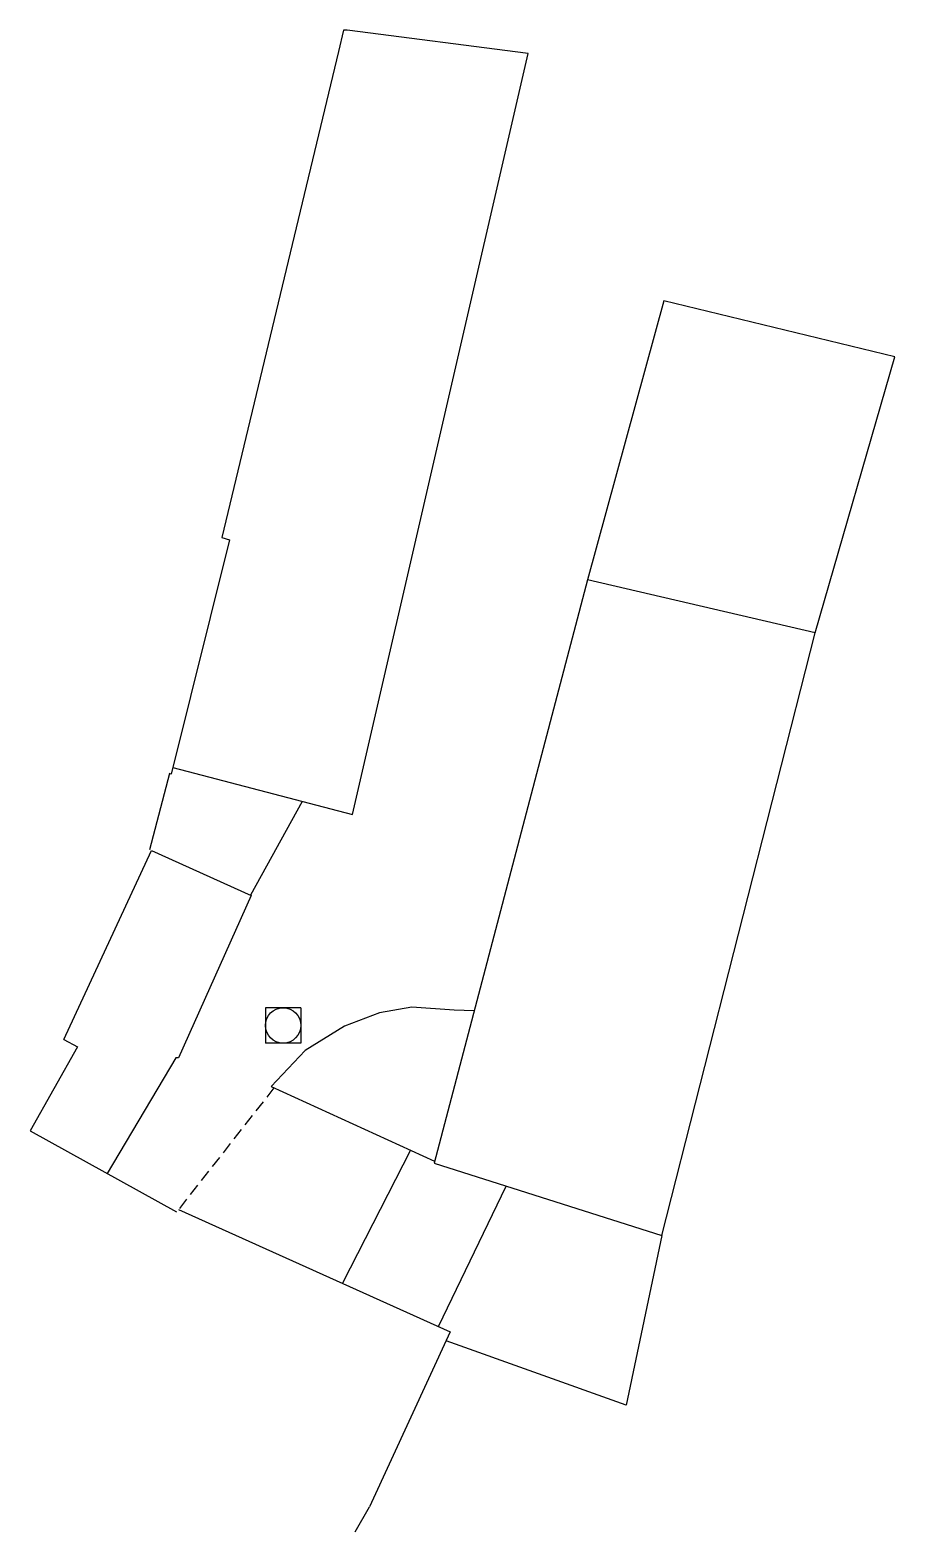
# Model space of a CAD drawing. Header units: millimetres. Extents: x 184000 to 185000, y 128098 to 129000.
# Drawn here: x 184835.8 to 184872.5, y 128583.7 to 128647.4 of the extents above; entities that cross this region are included whole.
import ezdxf

# ---------------------------------------------------------------- set-up
doc = ezdxf.new("R2010")
doc.units = ezdxf.units.MM
doc.linetypes.add('DASHED', pattern=[0.75, 0.5, -0.25])
doc.layers.get('0').update_dxf_attribs({"linetype": 'CONTINUOUS'})
for name, color, linetype in [('W0101', 7, 'CONTINUOUS'), ('W0104', 1, 'CONTINUOUS'), ('W0112', 1, 'DASHED'), ('W0420', 7, 'CONTINUOUS'), ('W1102', 7, 'CONTINUOUS')]:
    doc.layers.add(name, color=color, linetype=linetype)

# ---------------------------------------------------------------- blocks, each defined once
blk = doc.blocks.new('T420')
for p, q in [((0.75, 0.75), (-0.75, 0.75)), ((-0.75, 0.75), (-0.75, -0.75)), ((0.75, 0.75), (0.75, -0.75)), ((0.75, -0.75), (-0.75, -0.75))]:
    blk.add_line(p, q)
blk.add_ellipse((0, 0), major_axis=(-0.53, 0.53), ratio=1, start_param=3.926991, end_param=10.210176)

msp = doc.modelspace()

# ---------------------------------------------------------------- linework, layer by layer
at = {"layer": 'W0101'}
for points in [[(184837.279, 128604.601), (184837.854, 128604.289), (184835.843, 128600.736)], [(184835.843, 128600.736), (184842.054, 128597.291), (184842.054, 128597.291)], [(184842.139, 128597.399), (184853.653, 128592.201), (184850.23, 128584.787)]]:
    msp.add_lwpolyline(points, dxfattribs=at)
at = {"layer": 'W0104'}
for points in [[(184849.284, 128647.42), (184849.127, 128647.412), (184848.909, 128646.503)], [(184856.955, 128646.425), (184849.284, 128647.42)], [(184841.893, 128616.14), (184849.51, 128614.141), (184856.955, 128646.425)], [(184848.909, 128646.503), (184843.965, 128625.891)], [(184869.112, 128621.849), (184872.499, 128633.558), (184862.703, 128635.937), (184859.463, 128624.095)], [(184843.965, 128625.891), (184844.301, 128625.804), (184841.824, 128615.863), (184841.757, 128615.879)], [(184841.757, 128615.879), (184840.903, 128612.654)], [(184847.376, 128614.701), (184845.189, 128610.726)], [(184837.279, 128604.601), (184840.995, 128612.622), (184845.219, 128610.713), (184842.129, 128603.83), (184842.024, 128603.825), (184839.115, 128598.921)], [(184854.664, 128605.822), (184853.82, 128605.849), (184852.023, 128605.968), (184850.647, 128605.74), (184849.166, 128605.172), (184847.498, 128604.139), (184846.067, 128602.608), (184852.988, 128599.441)], [(184851.97, 128599.906), (184849.082, 128594.265)], [(184853.157, 128592.425), (184856.015, 128598.388)], [(184862.622, 128596.287), (184861.111, 128589.099), (184853.481, 128591.829)]]:
    msp.add_lwpolyline(points, dxfattribs=at)
msp.add_lwpolyline([(184862.622, 128596.287), (184869.112, 128621.849), (184859.463, 128624.095), (184852.966, 128599.357)], close=True, dxfattribs=at)
at = {"layer": 'W0112'}
msp.add_lwpolyline([(184846.18, 128602.556), (184842.054, 128597.291)], dxfattribs=at)
at = {"layer": 'W1102'}
msp.add_lwpolyline([(184849.615, 128583.716), (184850.23, 128584.787)], dxfattribs=at)

# ---------------------------------------------------------------- block references
at = {"layer": 'W0420'}
msp.add_blockref('T420', (184846.569, 128605.2), dxfattribs=at)

doc.saveas('drawing.dxf')
